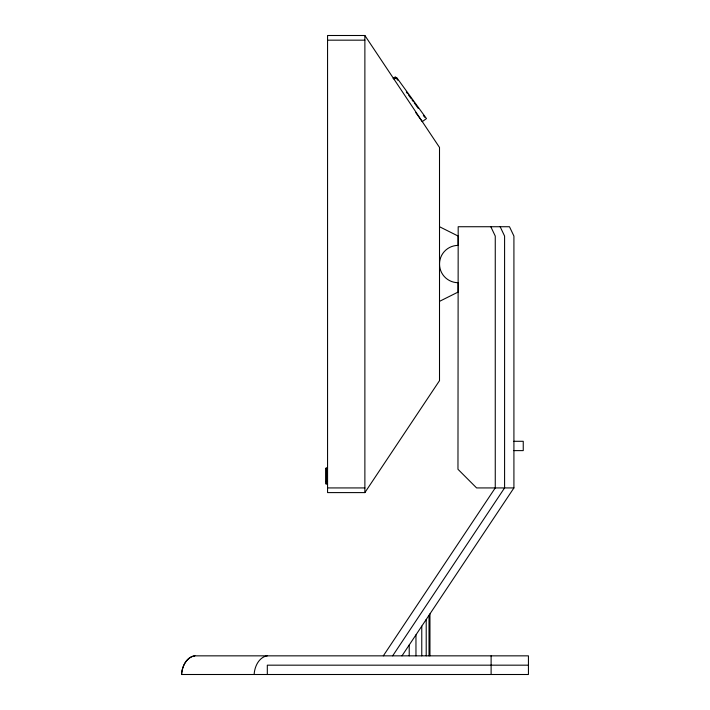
<?xml version="1.0" encoding="UTF-8"?>
<svg xmlns="http://www.w3.org/2000/svg" width="710" height="710" viewBox="0 0 710 710"><rect width="100%" height="100%" fill="white"/><g stroke="black" fill="none" stroke-linecap="round" stroke-linejoin="round"><path stroke-width="1.06" d="M364.878 492.598L439.508 380.658L439.508 147.44L364.878 35.5L327.558 35.5L327.558 492.598L364.878 492.598L364.878 35.5M383.32 655.845L495.26 487.93L495.26 236.066L490.823 226.73M392.648 655.845L504.588 487.93L504.588 236.066L500.159 226.73M401.975 655.845L513.916 487.93L513.916 236.066L509.487 226.73L458.181 226.73L457.968 469.274L476.605 487.93L513.916 487.93M393.136 78.437L395.319 76.849L397.751 80.194M394.077 79.271L396.588 77.443L426.47 118.579L422.29 121.623L415.794 112.677M439.508 301.359L458.163 292.032L458.163 282.704A18.655 18.655 0 0 1 439.508 264.04A18.655 18.655 0 0 1 458.181 245.394L458.163 236.066L439.508 226.73M327.558 40.168L364.878 40.168M513.916 441.292L523.243 441.292L523.243 450.619L513.916 450.619M327.558 467.925L326.174 467.925L326.174 483.714M325.961 468.431L327.558 468.431M325.961 481.389L327.558 481.389M327.558 484.042L325.961 484.042L325.961 468.307M327.558 487.93L364.878 487.93M194.762 655.845L528.435 655.845L528.435 674.5L181.565 674.5A20.599 14.564 90 0 1 194.762 655.845A20.599 14.564 -90 0 0 181.565 674.5M528.435 665.172L267.315 665.172L267.315 674.5M406.315 91.972L407.575 93.711M408.481 94.962L411.072 98.521M411.924 99.702L413.22 101.486M414.125 102.737L418.19 108.319M423.364 115.455L424.66 117.23M491.116 655.845L491.116 674.5M429.958 613.866L429.958 655.845M429.009 615.295L429.009 655.845M426.213 619.493L426.213 655.845M421.767 626.158L421.767 655.845M415.962 634.855L415.962 655.845M409.217 644.982L409.217 655.845M254.127 674.5A20.599 14.564 -90 0 1 267.315 655.845"/></g></svg>
